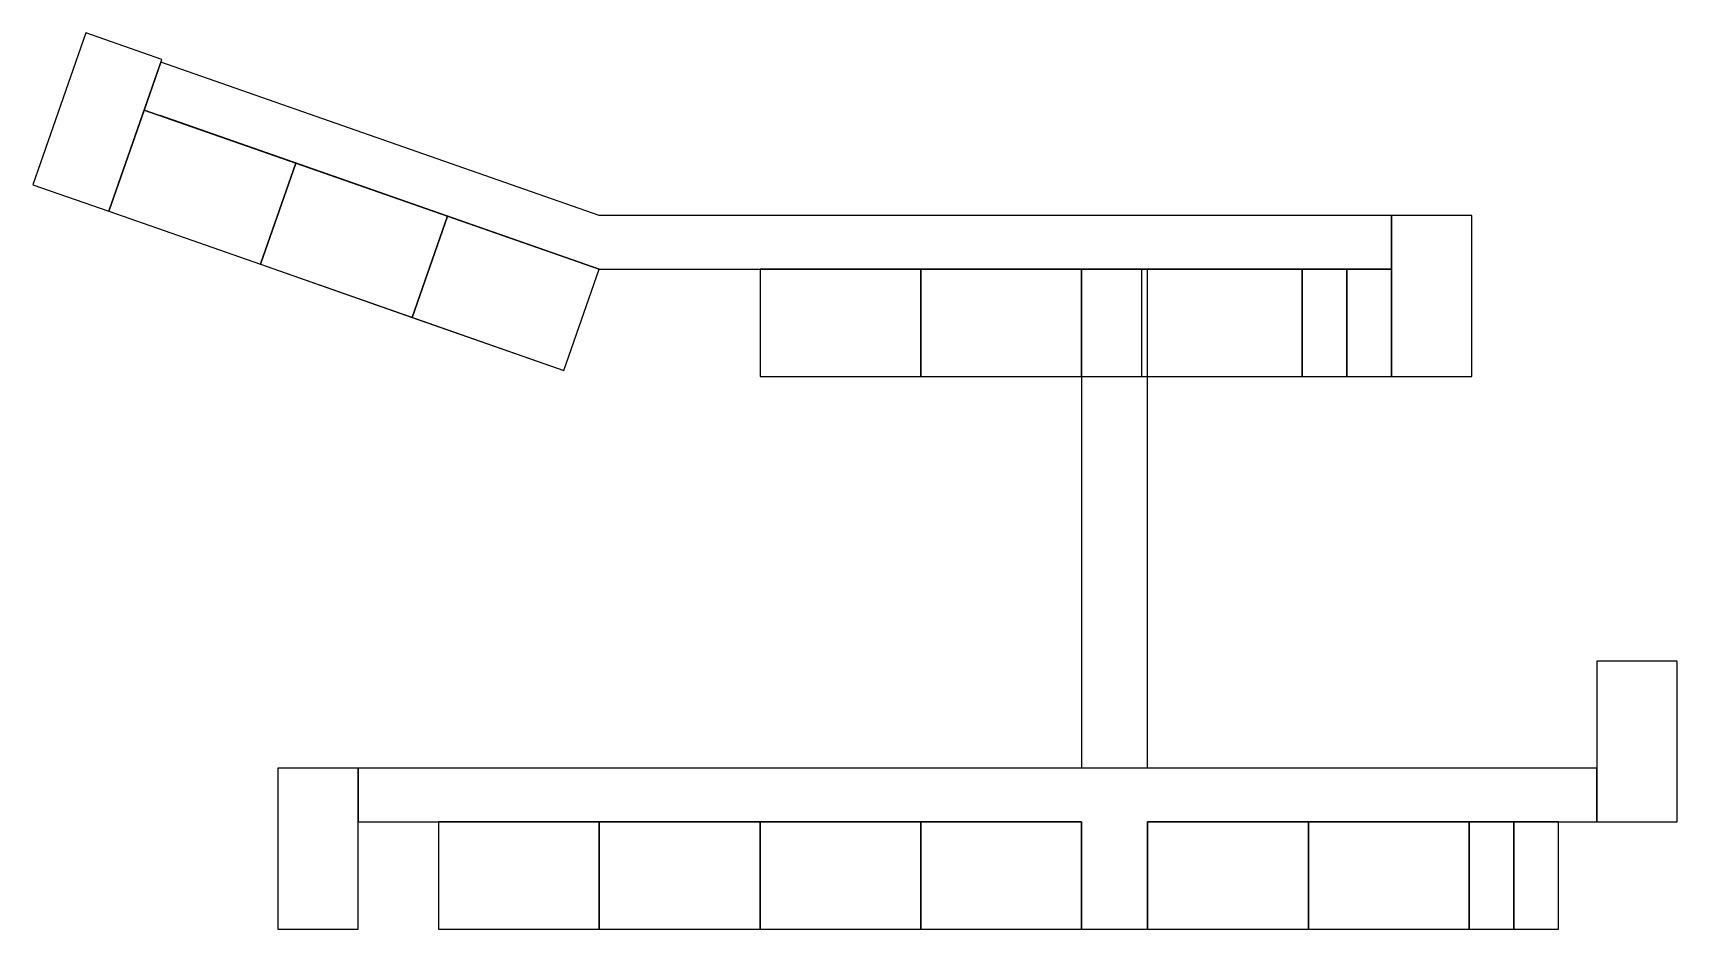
# Model space of a CAD drawing. Header units: millimetres. Extents: x -10967 to 81100, y 7350 to 57505.
import ezdxf

# ---------------------------------------------------------------- set-up
doc = ezdxf.new("R2010")
doc.units = ezdxf.units.MM
for name, color, linetype in [('12000', 3, 'Continuous'), ('16000', 4, 'Continuous'), ('20000', 5, 'Continuous'), ('4000', 1, 'Continuous'), ('8000', 2, 'Continuous')]:
    doc.layers.add(name, color=color, linetype=linetype)

msp = doc.modelspace()

# ---------------------------------------------------------------- linework, layer by layer
at = {"color": 3}
for points in [[(-7998, 57505), (-10967, 49009), (-6719, 47525), (-3750, 56021), (-7998, 57505)], [(65114, 47282), (65114, 38282), (69614, 38282), (69614, 47282), (65114, 47282)], [(76600, 22350), (76600, 13350), (81100, 13350), (81100, 22350), (76600, 22350)], [(2749, 16350), (2749, 7350), (7249, 7350), (7249, 16350), (2749, 16350)]]:
    msp.add_lwpolyline(points, close=True, dxfattribs=at)
at = {"color": 2}
for points in [[(-4740, 53189), (20749, 44282), (65114, 44282), (65114, 47282), (20749, 47282), (-3806, 55862), (-4740, 53189)], [(7249, 13350), (47749, 13350), (47749, 7350), (51453, 7350), (51453, 13350), (76600, 13350), (76600, 16350), (51453, 16350), (51453, 16350), (47749, 16350), (47749, 16350), (7249, 16350), (7249, 13350)]]:
    msp.add_lwpolyline(points, close=True, dxfattribs=at)
at = {"color": 7}
for points in [[(-4740, 53189), (-6719, 47525), (1777, 44556), (3756, 50220), (-4740, 53189)], [(11749, 13350), (11749, 7350), (20749, 7350), (20749, 13350), (11749, 13350)]]:
    msp.add_lwpolyline(points, close=True, dxfattribs=at)
at = {"color": 4}
for points in [[(3756, 50220), (1777, 44556), (18769, 38618), (20749, 44282), (12252, 47251)], [(20749, 13350), (20749, 7350), (29749, 7350), (29749, 13350), (20749, 13350)], [(51453, 13350), (51453, 7350), (60453, 7350), (60453, 13350), (51453, 13350)], [(60453, 13350), (60453, 7350), (69453, 7350), (69453, 13350), (60453, 13350)]]:
    msp.add_lwpolyline(points, close=True, dxfattribs=at)
at = {"color": 1}
for points in [[(29749, 44282), (29749, 38282), (38749, 38282), (38749, 44282), (29749, 44282)], [(38749, 44282), (38749, 38282), (47749, 38282), (47749, 44282), (38749, 44282)], [(51114, 44282), (51114, 38282), (60114, 38282), (60114, 44282), (51114, 44282)], [(29749, 13350), (29749, 7350), (38749, 7350), (38749, 13350), (29749, 13350)], [(38749, 13350), (38749, 7350), (47749, 7350), (47749, 13350), (38749, 13350)]]:
    msp.add_lwpolyline(points, close=True, dxfattribs=at)
at = {"color": 6}
for points in [[(60114, 44282), (60114, 38282), (62614, 38282), (62614, 44282), (60114, 44282)], [(62614, 44282), (62614, 38282), (65114, 38282), (65114, 44282), (62614, 44282)], [(69453, 13350), (69453, 7350), (71953, 7350), (71953, 13350), (69453, 13350)], [(71953, 13350), (71953, 7350), (74453, 7350), (74453, 13350), (71953, 13350)]]:
    msp.add_lwpolyline(points, close=True, dxfattribs=at)
at = {"layer": '12000', "color": 3, "elevation": 9000}
for points in [[(-7998, 57505), (-10967, 49009), (-6719, 47525), (-3750, 56021), (-7998, 57505)], [(65114, 47282), (65114, 38282), (69614, 38282), (69614, 47282), (65114, 47282)], [(76600, 22350), (76600, 13350), (81100, 13350), (81100, 22350), (76600, 22350)], [(2749, 16350), (2749, 7350), (7249, 7350), (7249, 16350), (2749, 16350)]]:
    msp.add_lwpolyline(points, close=True, dxfattribs=at)
at = {"layer": '12000', "color": 2, "elevation": 9000}
for points in [[(-4740, 53189), (20749, 44282), (65114, 44282), (65114, 47282), (20749, 47282), (-3806, 55862), (-4740, 53189)], [(7249, 13350), (47749, 13350), (47749, 7350), (51453, 7350), (51453, 13350), (76600, 13350), (76600, 16350), (51453, 16350), (51453, 44282), (47749, 44282), (47749, 16350), (7249, 16350), (7249, 13350)]]:
    msp.add_lwpolyline(points, close=True, dxfattribs=at)
at = {"layer": '12000', "color": 7, "elevation": 9000}
for points in [[(-4740, 53189), (-6719, 47525), (1777, 44556), (3756, 50220), (-4740, 53189)], [(11749, 13350), (11749, 7350), (20749, 7350), (20749, 13350), (11749, 13350)]]:
    msp.add_lwpolyline(points, close=True, dxfattribs=at)
at = {"layer": '12000', "color": 1, "elevation": 9000}
for points in [[(3756, 50220), (1777, 44556), (10273, 41587), (12252, 47251), (3756, 50220)], [(12252, 47251), (10273, 41587), (18769, 38618), (20749, 44282), (12252, 47251)], [(38749, 44282), (38749, 38282), (47749, 38282), (47749, 44282), (38749, 44282)], [(51114, 44282), (51114, 38282), (60114, 38282), (60114, 44282), (51114, 44282)], [(20749, 13350), (20749, 7350), (29749, 7350), (29749, 13350), (20749, 13350)], [(29749, 13350), (29749, 7350), (38749, 7350), (38749, 13350), (29749, 13350)], [(38749, 13350), (38749, 7350), (47749, 7350), (47749, 13350), (38749, 13350)], [(51453, 13350), (51453, 7350), (60453, 7350), (60453, 13350), (51453, 13350)]]:
    msp.add_lwpolyline(points, close=True, dxfattribs=at)
at = {"layer": '12000', "color": 4, "elevation": 9000}
for points in [[(29749, 44282), (29749, 38282), (38749, 38282), (38749, 44282), (29749, 44282)], [(60453, 13350), (60453, 7350), (69453, 7350), (69453, 13350), (60453, 13350)]]:
    msp.add_lwpolyline(points, close=True, dxfattribs=at)
at = {"layer": '12000', "color": 6, "elevation": 9000}
for points in [[(60114, 44282), (60114, 38282), (62614, 38282), (62614, 44282), (60114, 44282)], [(62614, 44282), (62614, 38282), (65114, 38282), (65114, 44282), (62614, 44282)], [(69453, 13350), (69453, 7350), (71953, 7350), (71953, 13350), (69453, 13350)], [(71953, 13350), (71953, 7350), (74453, 7350), (74453, 13350), (71953, 13350)]]:
    msp.add_lwpolyline(points, close=True, dxfattribs=at)
at = {"layer": '16000', "color": 3, "elevation": 12000}
for points in [[(-7998, 57505), (-10967, 49009), (-6719, 47525), (-3750, 56021), (-7998, 57505)], [(65114, 47282), (65114, 38282), (69614, 38282), (69614, 47282), (65114, 47282)], [(76600, 22350), (76600, 13350), (81100, 13350), (81100, 22350), (76600, 22350)], [(2749, 16350), (2749, 7350), (7249, 7350), (7249, 16350), (2749, 16350)]]:
    msp.add_lwpolyline(points, close=True, dxfattribs=at)
at = {"layer": '16000', "color": 2, "elevation": 12000}
for points in [[(-4740, 53189), (20749, 44282), (65114, 44282), (65114, 47282), (20749, 47282), (-3806, 55862), (-4740, 53189)], [(7249, 13350), (47749, 13350), (47749, 7350), (51453, 7350), (51453, 13350), (76600, 13350), (76600, 16350), (51453, 16350), (51453, 44282), (47749, 44282), (47749, 16350), (7249, 16350), (7249, 13350)]]:
    msp.add_lwpolyline(points, close=True, dxfattribs=at)
at = {"layer": '16000', "color": 7, "elevation": 12000}
for points in [[(-4740, 53189), (-6719, 47525), (1777, 44556), (3756, 50220), (-4740, 53189)], [(11749, 13350), (11749, 7350), (20749, 7350), (20749, 13350), (11749, 13350)]]:
    msp.add_lwpolyline(points, close=True, dxfattribs=at)
at = {"layer": '16000', "color": 1, "elevation": 12000}
for points in [[(3756, 50220), (1777, 44556), (10273, 41587), (12252, 47251), (3756, 50220)], [(12252, 47251), (10273, 41587), (18769, 38618), (20749, 44282), (12252, 47251)], [(38749, 44282), (38749, 38282), (47749, 38282), (47749, 44282), (38749, 44282)], [(51114, 44282), (51114, 38282), (60114, 38282), (60114, 44282), (51114, 44282)], [(20749, 13350), (20749, 7350), (29749, 7350), (29749, 13350), (20749, 13350)], [(51453, 13350), (51453, 7350), (60453, 7350), (60453, 13350), (51453, 13350)]]:
    msp.add_lwpolyline(points, close=True, dxfattribs=at)
at = {"layer": '16000', "color": 4, "elevation": 12000}
for points in [[(29749, 44282), (29749, 38282), (38749, 38282), (38749, 44282), (29749, 44282)], [(29749, 13350), (29749, 7350), (38749, 7350), (38749, 13350), (29749, 13350)], [(38749, 13350), (38749, 7350), (47749, 7350), (47749, 13350), (38749, 13350)], [(60453, 13350), (60453, 7350), (69453, 7350), (69453, 13350), (60453, 13350)]]:
    msp.add_lwpolyline(points, close=True, dxfattribs=at)
at = {"layer": '16000', "color": 6, "elevation": 12000}
for points in [[(60114, 44282), (60114, 38282), (62614, 38282), (62614, 44282), (60114, 44282)], [(62614, 44282), (62614, 38282), (65114, 38282), (65114, 44282), (62614, 44282)], [(69453, 13350), (69453, 7350), (71953, 7350), (71953, 13350), (69453, 13350)], [(71953, 13350), (71953, 7350), (74453, 7350), (74453, 13350), (71953, 13350)]]:
    msp.add_lwpolyline(points, close=True, dxfattribs=at)
at = {"layer": '20000', "color": 3, "elevation": 16000}
for points in [[(-7998, 57505), (-10967, 49009), (-6719, 47525), (-3750, 56021), (-7998, 57505)], [(65114, 47282), (65114, 38282), (69614, 38282), (69614, 47282), (65114, 47282)]]:
    msp.add_lwpolyline(points, close=True, dxfattribs=at)
at = {"layer": '20000', "color": 2, "elevation": 16000}
msp.add_lwpolyline([(-4740, 53189), (20749, 44282), (65114, 44282), (65114, 47282), (20749, 47282), (-3806, 55862), (-4740, 53189)], close=True, dxfattribs=at)
at = {"layer": '20000', "color": 7, "elevation": 16000}
for points in [[(-4740, 53189), (-6719, 47525), (1777, 44556), (3756, 50220), (-4740, 53189)], [(47749, 44282), (47749, 38282), (60114, 38282), (60114, 44282), (51114, 44282)]]:
    msp.add_lwpolyline(points, close=True, dxfattribs=at)
at = {"layer": '20000', "elevation": 16000}
msp.add_lwpolyline([(20749, 44282), (-3841, 52875)], dxfattribs=at)
at = {"layer": '20000', "color": 1, "elevation": 16000}
for points in [[(3756, 50220), (1777, 44556), (10273, 41587), (12252, 47251), (3756, 50220)], [(12252, 47251), (10273, 41587), (18769, 38618), (20749, 44282), (12252, 47251)], [(29749, 44282), (29749, 38282), (38749, 38282), (38749, 44282), (29749, 44282)], [(38749, 44282), (38749, 38282), (47749, 38282), (47749, 44282), (38749, 44282)]]:
    msp.add_lwpolyline(points, close=True, dxfattribs=at)
at = {"layer": '20000', "color": 6, "elevation": 16000}
for points in [[(60114, 44282), (60114, 38282), (62614, 38282), (62614, 44282), (60114, 44282)], [(62614, 44282), (62614, 38282), (65114, 38282), (65114, 44282), (62614, 44282)]]:
    msp.add_lwpolyline(points, close=True, dxfattribs=at)
at = {"layer": '4000', "color": 3, "elevation": 3000}
for points in [[(-7998, 57505), (-10967, 49009), (-6719, 47525), (-3750, 56021), (-7998, 57505)], [(65114, 47282), (65114, 38282), (69614, 38282), (69614, 47282), (65114, 47282)], [(76600, 22350), (76600, 13350), (81100, 13350), (81100, 22350), (76600, 22350)], [(2749, 16350), (2749, 7350), (7249, 7350), (7249, 16350), (2749, 16350)]]:
    msp.add_lwpolyline(points, close=True, dxfattribs=at)
at = {"layer": '4000', "color": 2, "elevation": 3000}
for points in [[(-4740, 53189), (20749, 44282), (65114, 44282), (65114, 47282), (20749, 47282), (-3806, 55862), (-4740, 53189)], [(7249, 13350), (47749, 13350), (47749, 7350), (51453, 7350), (51453, 13350), (76600, 13350), (76600, 16350), (51453, 16350), (51453, 44282), (47749, 44282), (47749, 16350), (7249, 16350), (7249, 13350)]]:
    msp.add_lwpolyline(points, close=True, dxfattribs=at)
at = {"layer": '4000', "color": 7, "elevation": 3000}
for points in [[(-4740, 53189), (-6719, 47525), (1777, 44556), (3756, 50220), (-4740, 53189)], [(11749, 13350), (11749, 7350), (20749, 7350), (20749, 13350), (11749, 13350)]]:
    msp.add_lwpolyline(points, close=True, dxfattribs=at)
at = {"layer": '4000', "elevation": 12000}
msp.add_lwpolyline([(20749, 44282), (-3841, 52875)], dxfattribs=at)
at = {"layer": '4000'}
msp.add_lwpolyline([(20749, 44282), (-3841, 52875)], dxfattribs=at)
at = {"layer": '4000', "color": 4, "elevation": 3000}
for points in [[(3756, 50220), (1777, 44556), (18769, 38618), (20749, 44282), (12252, 47251)], [(20749, 13350), (20749, 7350), (29749, 7350), (29749, 13350), (20749, 13350)]]:
    msp.add_lwpolyline(points, close=True, dxfattribs=at)
at = {"layer": '4000', "color": 1, "elevation": 3000}
for points in [[(29749, 44282), (29749, 38282), (38749, 38282), (38749, 44282), (29749, 44282)], [(38749, 44282), (38749, 38282), (47749, 38282), (47749, 44282), (38749, 44282)], [(51114, 44282), (51114, 38282), (60114, 38282), (60114, 44282), (51114, 44282)], [(29749, 13350), (29749, 7350), (38749, 7350), (38749, 13350), (29749, 13350)], [(38749, 13350), (38749, 7350), (47749, 7350), (47749, 13350), (38749, 13350)], [(51453, 13350), (51453, 7350), (60453, 7350), (60453, 13350), (51453, 13350)], [(60453, 13350), (60453, 7350), (69453, 7350), (69453, 13350), (60453, 13350)]]:
    msp.add_lwpolyline(points, close=True, dxfattribs=at)
at = {"layer": '4000', "color": 6, "elevation": 3000}
for points in [[(60114, 44282), (60114, 38282), (62614, 38282), (62614, 44282), (60114, 44282)], [(62614, 44282), (62614, 38282), (65114, 38282), (65114, 44282), (62614, 44282)], [(69453, 13350), (69453, 7350), (71953, 7350), (71953, 13350), (69453, 13350)], [(71953, 13350), (71953, 7350), (74453, 7350), (74453, 13350), (71953, 13350)]]:
    msp.add_lwpolyline(points, close=True, dxfattribs=at)
at = {"layer": '8000', "color": 3, "elevation": 6000}
for points in [[(-7998, 57505), (-10967, 49009), (-6719, 47525), (-3750, 56021), (-7998, 57505)], [(65114, 47282), (65114, 38282), (69614, 38282), (69614, 47282), (65114, 47282)], [(76600, 22350), (76600, 13350), (81100, 13350), (81100, 22350), (76600, 22350)], [(2749, 16350), (2749, 7350), (7249, 7350), (7249, 16350), (2749, 16350)]]:
    msp.add_lwpolyline(points, close=True, dxfattribs=at)
at = {"layer": '8000', "color": 2, "elevation": 6000}
for points in [[(-4740, 53189), (20749, 44282), (65114, 44282), (65114, 47282), (20749, 47282), (-3806, 55862), (-4740, 53189)], [(7249, 13350), (47749, 13350), (47749, 7350), (51453, 7350), (51453, 13350), (76600, 13350), (76600, 16350), (51453, 16350), (51453, 44282), (47749, 44282), (47749, 16350), (7249, 16350), (7249, 13350)]]:
    msp.add_lwpolyline(points, close=True, dxfattribs=at)
at = {"layer": '8000', "color": 7, "elevation": 6000}
for points in [[(-4740, 53189), (-6719, 47525), (1777, 44556), (3756, 50220), (-4740, 53189)], [(11749, 13350), (11749, 7350), (20749, 7350), (20749, 13350), (11749, 13350)]]:
    msp.add_lwpolyline(points, close=True, dxfattribs=at)
at = {"layer": '8000', "color": 1}
for points, elevation in [([(3756, 50220), (1777, 44556), (10273, 41587), (12252, 47251), (3756, 50220)], 5000), ([(12252, 47251), (10273, 41587), (18769, 38618), (20749, 44282), (12252, 47251)], 5000), ([(29749, 44282), (29749, 38282), (38749, 38282), (38749, 44282), (29749, 44282)], 6000), ([(38749, 44282), (38749, 38282), (47749, 38282), (47749, 44282), (38749, 44282)], 6000), ([(51114, 44282), (51114, 38282), (60114, 38282), (60114, 44282), (51114, 44282)], 6000), ([(20749, 13350), (20749, 7350), (29749, 7350), (29749, 13350), (20749, 13350)], 6000), ([(29749, 13350), (29749, 7350), (38749, 7350), (38749, 13350), (29749, 13350)], 6000), ([(38749, 13350), (38749, 7350), (47749, 7350), (47749, 13350), (38749, 13350)], 6000), ([(51453, 13350), (51453, 7350), (60453, 7350), (60453, 13350), (51453, 13350)], 6000), ([(60453, 13350), (60453, 7350), (69453, 7350), (69453, 13350), (60453, 13350)], 6000)]:
    msp.add_lwpolyline(points, close=True, dxfattribs=dict(at, elevation=elevation))
at = {"layer": '8000', "color": 6, "elevation": 6000}
for points in [[(60114, 44282), (60114, 38282), (62614, 38282), (62614, 44282), (60114, 44282)], [(62614, 44282), (62614, 38282), (65114, 38282), (65114, 44282), (62614, 44282)], [(69453, 13350), (69453, 7350), (71953, 7350), (71953, 13350), (69453, 13350)], [(71953, 13350), (71953, 7350), (74453, 7350), (74453, 13350), (71953, 13350)]]:
    msp.add_lwpolyline(points, close=True, dxfattribs=at)

doc.saveas('drawing.dxf')
